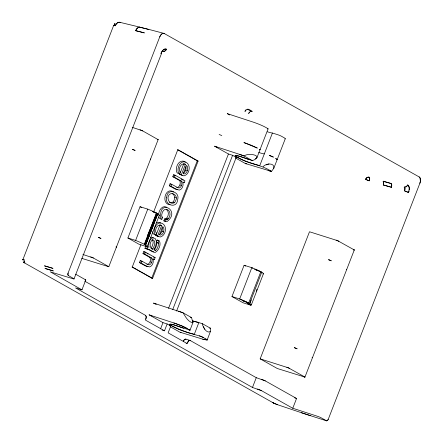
<?xml version="1.0" encoding="UTF-8"?>
<svg xmlns="http://www.w3.org/2000/svg" width="443" height="443" viewBox="0 0 443 443"><rect width="100%" height="100%" fill="white"/><g stroke="black" fill="none" stroke-linecap="round" stroke-linejoin="round"><path stroke-width="0.66" d="M156.362 241.983L156.828 242.72C156.844 245.284 155.914 247.964 154.081 249.786L155.753 250.312C157.581 248.484 158.511 245.81 158.494 243.246L158.029 242.509L156.362 241.983L157.121 240.028L159.402 240.892C161.313 244.674 158.799 250.445 155.294 252.438L154.23 252.316L149.357 249.575L146.854 248.822M409.254 189.028L408.596 192.544L404.62 190.911L405.007 188.591L404.199 187.101A3.162 2.603 -60.6 0 0 407.748 184.93L409.099 186.896L409.238 189.731M190.041 330.113L192.91 322.615L191.537 317.592L183.169 312.885L180.755 312.005M74.009 278.946L161.44 53.675L161.058 53.287C161.867 51.216 163.844 48.154 166.452 49.179C165.848 50.768 164.06 51.825 162.42 51.233M192.91 322.615L192.655 320.688M146.854 264.106L147.691 264.338C150.349 263.341 150.93 259.919 149.972 257.505L142.973 253.562L143.731 251.602L145.398 252.128L155.144 257.61L154.38 259.57L152.713 259.044M154.38 259.57L152.857 258.712C153.965 261.713 152.874 265.778 149.662 266.946L145.254 265.833L139.473 262.583L140.232 260.622L141.898 261.143L147.685 264.399L149.357 264.864C152.015 263.862 152.597 260.445 151.639 258.025L144.639 254.088L142.973 253.562M159.109 234.452C161.678 233.688 162.797 230.205 162.072 227.763M163.666 231.827L163.971 229.125L163.517 227.447L162.747 226.534L159.552 234.768L160.167 235.117C162.011 235.045 162.991 233.345 163.666 231.827L161.994 231.301M172.194 193.569C175.522 195.197 175.151 199.682 172.953 202.119L170.821 202.828M176.447 197.938L176.142 199.677L174.62 202.639C169.536 205.602 165.593 197.589 169.752 194.167C172.537 192.251 176.164 194.876 176.447 197.938L174.78 197.412M176.679 187.256L177.521 187.489C180.179 186.486 180.761 183.07 179.803 180.65L172.798 176.713L173.562 174.752L175.229 175.273L184.969 180.755L184.21 182.715L183.374 182.455M177.826 189.571L175.085 188.984L169.298 185.728L170.062 183.767L171.729 184.294L177.516 187.55L179.188 188.009C181.846 187.012 182.427 183.59 181.469 181.176L174.47 177.233L172.798 176.713M183.452 173.152C185.479 171.784 186.536 168.949 185.816 166.596M187.406 170.66L187.71 167.958L187.256 166.28L186.492 165.366L183.291 173.601L183.911 173.949C185.75 173.877 186.736 172.172 187.406 170.66L185.739 170.134M150.493 159.214L150.249 158.954L150.36 159.209M353.641 249.896L354.25 249.93L337.671 240.693L309.496 231.761L260.163 358.863L277.329 368.521L304.945 377.087L354.278 249.985L353.985 249.747M68.084 273.054L67.84 274.239L68.172 275.435L73.627 278.553A3.162 0.305 21.2 0 1 72.768 278.675L50.308 271.852L81.9 289.805L75.581 287.933L252.477 387.453L261.542 390.693L292.762 408.258L317.188 416.176A3.162 0.305 21.2 0 1 321.158 417.815L326.646 420.85L327.621 420.39L328.219 419.405L419.864 183.28L420.39 181.281L420.014 177.887A5.139 2.868 -72.5 0 0 419.161 176.934L164.226 33.507L163.068 33.336L161.833 33.923L160.665 35.163A5.139 2.868 -72.5 0 0 159.729 36.93L68.084 273.054L67.857 274.605L68.366 275.596M158.649 214.13C159.015 210.309 162.354 204.727 166.867 207.291M181.065 332.422L180.168 332.256L204.09 339.576L207.169 339.98L203.381 337.516L200.347 336.204L188.159 332.693L178.917 329.249L172.177 326.159L169.531 324.254L170.815 324.143L173.717 324.83L189.964 330.151L183.142 326.458L175.5 323.49L149.119 314.851L162.969 322.648L167.144 323.96L164.486 330.805L145.492 320.117L146.223 316.811L145.454 315.333L84.785 281.2M409.155 189.067L409.266 188.663M285.281 138.731L273.78 168.312L271.476 171.38C261.176 164.58 248.346 163.689 237.636 157.503C227.109 151.224 253.103 161.014 252.444 160.671C264.648 155.687 248.667 152.281 244.076 155.964L242.792 155.482M391.457 187.289L391.773 184.947L391.163 183.568L383.195 181.248L383.727 182.654L383.333 184.964L391.457 187.289L391.773 184.947L391.036 183.48M383.333 184.964L383.727 182.654L383.195 181.248M273.78 168.312C274.948 162.326 265.628 163.356 263.109 166.673M202.689 339.161L207.169 339.98L210.608 331.021L210.569 328.302L202.202 323.595L192.716 320.959L198.863 322.543L194.311 334.277C185.733 332.161 176.763 329.31 169.531 324.254L171.386 324.248L174.68 325.107L183.646 328.274M151.822 228.095L152.298 226.816M152.231 228.156L152.713 226.877M147.685 249.11L144.95 248.468L145.708 246.507L146.478 246.458M146.616 248.988L147.375 247.028L149.208 247.105L148.748 246.363C148.477 243.201 149.596 238.943 152.857 237.692L155.139 238.5C157.935 241.884 155.327 246.402 154.075 249.841L155.753 250.312M22.726 259.703L24.415 260.019A5.266 0.509 21.2 0 0 22.781 259.925L113.641 25.467L115.33 25.783A5.272 3.505 -76.3 0 1 115.706 24.913A5.272 3.511 -76.5 0 1 116.199 24.083L117.683 22.671M81.972 289.772L85.77 279.993M81.839 258.38L108.801 266.741L158.134 139.634L142.247 130.663L132.23 127.346M127.9 237.996L135.619 240.422A15.095 1.462 21.2 0 1 143.969 244.165L146.046 245.333A15.095 1.462 21.2 0 1 146.705 246.662L138.991 244.237L127.9 237.996L140.043 206.709L147.763 209.135A15.095 1.462 21.2 0 1 156.113 212.878L156.927 213.321L149.047 233.982L157.265 213.504L152.929 211.593M135.619 240.422L147.763 209.135M140.946 244.652L132.285 266.968L152.575 278.387L198.115 161.058L177.826 149.64L153.571 212.131M144.291 244.359L156.396 213.055M151.606 228.056L152.104 226.777M145.647 245.123L157.791 213.836L152.464 211.422M147.259 246.441L159.402 215.154M146.921 266.359L141.14 263.109L141.898 261.143M144.639 254.088L145.398 252.128M184.21 182.715L182.688 181.857C183.795 184.858 182.699 188.923 179.493 190.091L176.751 189.51L170.97 186.254L171.729 184.294M174.47 177.233L175.229 175.273M155.748 235.017L156.512 233.057L155.748 232.154C154.851 228.865 157.852 223.388 161.689 225.459L157.575 236.047L160.161 237.022C165.743 235.814 167.615 226.5 162.448 223.499C156.606 220.62 152.841 229.38 154.685 233.943L155.748 235.017L154.081 234.497L153.018 233.417L152.558 231.728M161.839 219.335L162.598 217.375L161.839 216.466L161.684 214.949L162.448 212.031L163.965 210.021L165.339 209.362L167.166 209.434C171.269 211.184 170.655 217.369 167.316 219.551L164.586 218.903L163.821 220.863L166.861 221.683C181.564 210.846 158.328 197.7 160.77 218.255L161.839 219.335L160.167 218.809L159.103 217.734L158.876 216.887M179.493 173.85L180.251 171.89L179.493 170.981C178.595 167.698 181.597 162.221 185.429 164.292L181.32 174.88L183.906 175.854C189.482 174.647 191.354 165.328 186.187 162.332C179.642 157.752 174.763 166.834 176.757 172.249L177.82 173.324L179.493 173.85L178.424 172.776C177.001 168.656 179.199 161.8 184.21 161.695M182.239 175.334L179.648 174.354L183.762 163.766L185.429 164.292M158.494 236.501L155.908 235.521L160.023 224.939L161.689 225.459M151.379 248.152C152.248 245.61 154.518 241.983 152.11 239.597M152.857 249.16C153.793 246.507 156.65 241.795 153.162 239.774L152.398 239.824C150.122 241.767 149.352 245.577 151.035 248.135L152.857 249.16L151.19 248.634M165.488 221.389L166.252 219.429M158.029 242.509L158.788 240.549M152.575 278.387L151.744 278.121L197.279 160.798L177.554 149.695M160.538 328.922L162.969 322.648M168.523 308.35L228.433 153.992L214.578 146.196L240.289 154.607M172.692 309.651L232.603 155.305L228.433 153.992M167.144 323.96L170.782 326.009L168.13 332.854L187.118 343.535L188.757 340.739L190.197 340.501L256.27 377.674L265.34 380.914L296.561 398.478L292.762 408.258M176.585 311.058L236.246 157.354L232.603 155.305M268.076 128.902L259.98 149.762L259.609 149.369A3.162 0.305 21.2 0 1 259.781 149.751M285.048 138.864A10.538 1.024 21.2 0 0 283.791 137.563L281.493 136.267A3.162 0.305 21.2 0 0 277.429 134.606L272.423 133.027L259.77 165.621C251.198 163.506 242.221 160.654 234.989 155.598L236.844 155.593L240.139 156.451L249.104 159.618M231.96 296.539L239.674 298.964L250.101 303.876A15.095 1.462 21.2 0 1 250.76 305.199L243.046 302.774L231.96 296.539L244.099 265.252L251.818 267.677A15.095 1.462 21.2 0 1 260.168 271.421L260.982 271.858M250.76 305.199L247.687 303.472L249.885 303.887L248.661 303.056L260.805 271.769L256.984 270.13M249.232 303.892L247.687 303.472L249.885 303.887L249.564 303.56L261.708 272.273L256.89 270.097M250.057 303.112L251.297 299.922M256.215 291.156L256.957 289.24M251.314 304.983L263.458 273.691M252.477 387.453L256.27 377.674M257.189 157.043L260.052 149.723M153.599 224.712L145.509 245.018L157.647 213.731L157.265 213.504L144.606 244.514L156.75 213.227L147.336 235.975M245.909 110.091C247.731 107.942 250.406 110.296 252.145 111.309L250.085 111.664L248.595 113.48L249.547 112.14M149.402 234.175L150.404 232.032M210.503 331.336C206.754 334.376 202.789 326.757 202.202 323.595M183.324 341.248L184.587 339.432L186.027 339.194A3.162 1.766 -72.5 0 0 183.324 341.248M159.729 36.93L160.665 35.163A5.377 3.001 -72.5 0 1 163.057 33.341A5.139 2.868 -72.5 0 1 164.226 33.507M164.586 218.903L165.649 219.025C168.617 216.987 169.591 211.76 166.407 209.423M328.219 419.405L327.377 420.606L326.419 420.772M409.005 190.977L408.906 191.359M192.866 322.77C188.292 322.105 185.407 316.745 183.169 312.885L181.885 312.409M113.868 25.456L114.671 24.083L114.46 24.415M408.845 191.581L408.446 192.467A3.162 0.305 21.2 0 0 404.62 190.911L405.007 188.591L404.199 187.101L406.253 186.747L407.748 184.93L408.767 186.054L409.293 187.887M257.095 157.254L255.461 158.865M277.119 159.674L275.696 158.422L277.185 159.591M114.3 24.238L115.097 23.407L114.875 23.59M158.849 215.376A15.095 1.462 21.2 0 0 158.19 214.047L157.536 213.664L145.393 244.951L157.647 213.731C157.918 214.19 157.913 214.318 157.78 213.836M158.134 139.634L157.498 139.545M354.228 250.007L353.896 249.963M156.362 222.879L158.799 222.342L160.776 222.973M150.509 237.498L151.19 237.166L153.472 237.974M266.171 164.89L268.934 163.916M162.243 51.25L162.897 51.349A3.162 2.603 -60.6 0 0 166.452 49.179L165.084 48.957C163.052 49.566 161.889 51.46 161.058 53.287A3.162 0.305 21.2 0 1 160.975 53.62L161.44 53.675M261.708 272.273C262.134 273.298 262.062 272.096 260.805 271.769M248.501 109.26L247.515 109.211L251.159 111.259L252.145 111.309M148.82 29.471A100.251 11.662 19.5 0 0 140.68 27.416C138.41 26.375 136.355 28.717 135.719 30.694A105.517 12.182 19.6 0 1 144.285 32.876M144.95 248.468L146.013 248.589M153.627 251.912L152.558 251.79L147.691 249.049M146.932 266.298L147.995 266.42M147.01 246.518L147.541 246.585M148.782 29.448L140.636 27.394C138.41 26.397 136.344 28.751 135.719 30.694L144.285 32.876M157.752 139.611L158.085 139.661L157.835 139.401M85.194 279.959L85.721 279.91L75.714 274.234M169.453 202.534L170.14 202.684M170.062 204.788C160.737 204.029 165.245 186.381 173.562 191.946M163.821 220.863L165.195 221.157M140.032 27.184L119.643 22.272L118.231 22.405A5.272 3.511 -76.5 0 0 117.688 22.665M148.255 29.26L163.949 33.386M269.831 170.998L269.239 170.832M270.064 171.059L271.476 171.38L245.632 163.6L246.524 163.766M107.876 266.564L108.768 266.68L93.196 257.904L82.896 254.448M304.02 376.915L304.917 377.032L288.338 367.795L260.163 358.863M268.995 170.76L268.148 170.505M235.715 157.187L236.246 157.354M197.279 160.798L198.115 161.058M179.648 174.354L181.32 174.88M179.803 180.65L181.469 181.176M179.952 185.036L181.624 185.562M169.298 185.728L170.97 186.254M172.953 202.119L174.62 202.639M166.712 218.194L168.384 218.715M161.761 217.114L162.598 217.375M165.649 219.025L167.316 219.551M155.908 235.521L157.575 236.047M156.828 242.72L158.494 243.246M145.708 246.507L147.375 247.028M153.472 257.084L155.144 257.61M149.972 257.505L151.639 258.025M150.127 261.885L151.794 262.411M139.473 262.583L141.14 263.109M190.424 317.243L191.537 317.592M169.591 325.633L170.782 326.009M162.105 330.052L164.486 330.805M185.883 339.128L190.053 340.434M186.077 343.209L187.118 343.535M155.421 304.103L153.671 303.123L179.382 311.534M310.803 415.789L326.646 420.85M256.392 269.925L254.891 269.405L255.257 269.521M239.353 154.308L244.076 155.964L252.444 160.671M178.446 311.23L181.868 312.404M173.894 322.964L181.253 325.66L187.295 328.468M294.612 397.825L296.561 398.478M277.556 404.725L301.533 412.754M240.582 154.707L241.346 154.972M179.675 311.634L180.439 311.894M140.038 129.805L142.746 130.912M336.187 240.15L338.895 241.263M254.891 269.405L256.519 269.964L255.65 269.654M90.71 256.907L93.418 258.014M286.854 367.253L289.561 368.366M221.81 135.564L219.13 134.467M217.258 147.297L214.578 146.196M156.351 304.219L153.671 303.123M151.794 315.953L149.119 314.851M120.247 22.482L119.643 22.272A5.272 3.505 -76.3 0 1 120.247 22.482A5.266 4.341 -60.6 0 0 119.87 22.405M241.662 155.078L242.775 155.476M244.841 301.417L242.747 300.692L248.661 303.056M255.932 269.754L256.519 269.964M273.148 402.792L277.401 404.669A3.162 0.305 21.2 0 1 273.708 403.124L23.761 262.494M248.839 303.145L248.025 302.707A15.095 1.462 21.2 0 0 239.674 298.964L251.818 267.677L252.842 268.253M157.121 240.028L157.736 240.366M229.635 114.958L227.226 113.607L252.006 121.714A10.538 1.024 21.2 0 1 265.401 127.219L267.705 128.509A3.162 0.305 21.2 0 1 267.572 128.83M235.521 157.979L245.926 163.832M173.562 174.752L175.184 175.666M181.137 179.011L183.302 180.229M170.062 183.767L171.219 184.421M140.043 206.709L141.583 207.573M244.099 265.252L245.638 266.116M143.731 251.602L145.897 252.82M146.982 253.429L148.062 254.038M140.232 260.622L141.965 261.597M132.014 267.024L141.035 272.096M141.599 272.412L144.977 274.317M145.542 274.632L151.744 278.121M170.079 326.646L180.467 332.494M261.591 272.201L262.245 272.589A15.095 1.462 21.2 0 1 262.904 273.912M205.679 338.812L207.169 339.98M24.321 262.821L23.911 262.439L24.924 262.627A3.162 0.305 21.2 0 0 24.321 262.821A2.104 1.733 -60.6 0 1 23.44 262.057M304.651 376.855L304.945 377.087M108.502 266.503L108.801 266.741M184.521 161.806L185.357 162.515M419.161 176.934L420.014 177.887A5.377 3.001 -72.5 0 1 420.39 181.265A5.139 2.868 -72.5 0 1 419.87 183.28M204.755 329.276L203.365 326.712M369.578 178.036L369.683 178.54L369.634 178.036A3.162 1.368 -73.5 0 0 369.517 177.621L369.351 177.322A3.162 1.362 -73.9 0 1 369.512 177.632L369.634 178.036A3.162 1.362 -73.9 0 1 369.462 180.295L369.689 178.679M257.483 389.026A3.162 0.305 21.2 0 1 261.542 390.693M261.276 379.252A3.162 0.305 21.2 0 1 265.34 380.914M273.708 403.124A2.104 1.733 -60.6 0 1 272.921 402.521M391.396 187.251A89.685 10.366 19.6 0 1 383.278 184.93M113.618 25.611A5.272 0.509 21.2 0 1 115.33 25.783L116.199 24.088A5.272 3.505 -76.3 0 1 117.511 22.781L118.231 22.405A5.272 3.505 -76.3 0 1 118.968 22.239A5.272 3.511 -76.5 0 1 119.649 22.277M145.454 315.333A3.162 1.766 -72.5 0 1 145.874 319.143M118.824 22.377A5.266 4.341 -60.6 0 1 119.671 22.377M81.529 289.417A3.162 0.305 21.2 0 1 80.587 289.506M23.252 261.298A2.104 1.733 -60.6 0 1 23.252 261.099M189.593 329.758A3.162 0.305 21.2 0 1 188.652 329.852M390.975 183.441A86.535 10.062 19.5 0 1 383.14 181.215M85.322 279.638A3.162 0.305 21.2 0 1 85.355 279.993M199.317 335.849A3.162 0.305 21.2 0 1 203.381 337.516M187.494 342.561A3.162 1.766 -72.5 0 1 190.197 340.501M264.321 153.887A13.7 1.329 21.2 0 1 258.718 152.481M272.423 133.027A13.7 1.329 21.2 0 1 267.351 131.787M24.21 260.993L24.509 262.25L24.21 260.993M166.706 197.235C164.137 205.209 177.117 209.246 177.665 199.577C180.312 191.692 167.205 187.599 166.706 197.235M116.359 247.128L116.094 246.95L116.359 247.128M312.503 357.479L312.154 357.512L312.503 357.479M346.659 269.482L346.304 269.516L346.659 269.482M245.195 110.922L244.951 111.431L245.954 109.98L245.195 110.922M366.184 178.302L365.602 179.304L369.296 180.849A3.162 0.305 21.2 0 1 365.602 179.304A3.162 2.603 -60.6 0 1 369.152 177.134L367.097 177.488L366.184 178.302M210.569 328.302L209.888 328.163L210.569 328.302M52.889 268.358L44.455 265.833A105.373 10.222 21.2 0 1 52.889 268.358M53.226 270.917L44.965 268.441A103.274 10.017 21.2 0 1 53.226 270.917M244.68 142.823L243.91 142.574L251.27 145.271L257.305 148.078L244.68 142.823M132.773 149.463L132.451 149.357L135.159 150.465L132.773 149.463M328.916 259.808L328.595 259.703L331.303 260.816L328.916 259.808M98.617 237.459L98.296 237.354L101.004 238.461L98.617 237.459M294.761 347.805L294.44 347.7L297.153 348.813L294.761 347.805M310.609 415.717L301.373 412.693A103.274 10.017 21.2 0 0 310.609 415.717M270.363 155.814L269.333 155.46A3.162 0.305 21.2 0 1 273.397 157.127L270.363 155.814"/></g></svg>
